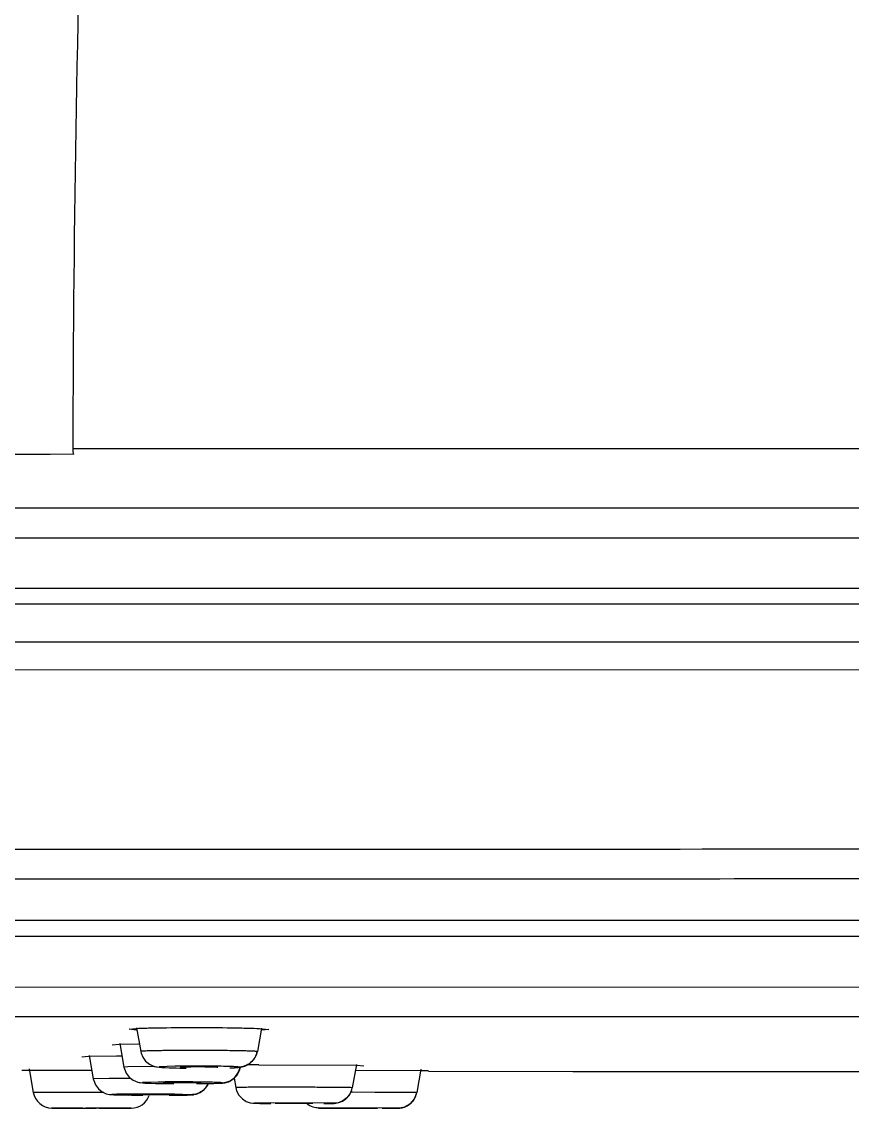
# Model space of a CAD drawing. Header units: inches. Extents: x 440 to 1212, y -520 to 27.
# Drawn here: x 625.49 to 647.45, y -99.62 to -70.91 of the extents above; entities that cross this region are included whole.
import ezdxf

# ---------------------------------------------------------------- set-up
doc = ezdxf.new("R2010")
doc.units = ezdxf.units.IN
doc.header["$LTSCALE"] = 1.21
doc.header["$MEASUREMENT"] = 0
doc.layers.get('0').update_dxf_attribs({"linetype": 'CONTINUOUS'})

msp = doc.modelspace()

# ---------------------------------------------------------------- linework, layer by layer
at = {"color": 7, "linetype": 'Continuous'}
for p, q in [((671.749, -82.194), (626.837, -82.194)), ((640.619, -83.759), (588.571, -83.766)), ((640.983, -83.759), (640.619, -83.759)), ((649.293, -83.759), (640.983, -83.759)), ((627.678, -84.555), (605.592, -84.559)), ((629.709, -84.554), (627.678, -84.555)), ((630.225, -84.554), (629.709, -84.554)), ((633.216, -84.554), (630.225, -84.554)), ((633.563, -84.554), (633.216, -84.554)), ((634.251, -84.554), (633.563, -84.554)), ((635.039, -84.553), (634.251, -84.554)), ((637.597, -84.553), (635.039, -84.553)), ((639.626, -84.553), (637.597, -84.553)), ((643.01, -84.553), (639.626, -84.553)), ((644.302, -84.553), (643.01, -84.553)), ((644.486, -84.553), (644.302, -84.553)), ((644.833, -84.553), (644.486, -84.553)), ((647.844, -84.553), (644.833, -84.553)), ((765.106, -85.882), (517.984, -85.882)), ((648.446, -86.302), (600.828, -86.302)), ((600.144, -87.291), (649.084, -87.298)), ((649.082, -88.047), (588.369, -88.025)), ((601.223, -94.652), (649.293, -94.652)), ((517.979, -95.074), (780.609, -95.074)), ((565.578, -96.408), (649.293, -96.418)), ((618.143, -97.195), (627.072, -97.196)), ((627.072, -97.196), (628.422, -97.196)), ((628.422, -97.196), (629.231, -97.196)), ((629.231, -97.196), (629.42, -97.196)), ((629.42, -97.196), (630.23, -97.196)), ((630.23, -97.196), (630.769, -97.196)), ((630.769, -97.196), (632.187, -97.196)), ((632.187, -97.196), (632.362, -97.196)), ((632.362, -97.196), (633.185, -97.196)), ((633.185, -97.196), (634.533, -97.196)), ((634.533, -97.196), (634.735, -97.196)), ((634.735, -97.196), (647.445, -97.196)), ((647.445, -97.196), (648.794, -97.196)), ((628.329, -97.534), (628.507, -97.513)), ((628.515, -97.555), (628.329, -97.534)), ((628.525, -97.499), (628.635, -98.121)), ((631.826, -97.505), (631.717, -98.124)), ((632.023, -97.539), (631.837, -97.56)), ((631.844, -97.518), (632.023, -97.539)), ((628.062, -97.929), (628.582, -97.917)), ((628.08, -97.911), (628.189, -98.533)), ((627.883, -97.946), (628.062, -97.929)), ((631.695, -98.206), (631.717, -98.124)), ((631.717, -98.124), (631.707, -98.121)), ((627.074, -98.258), (627.254, -98.246)), ((627.254, -98.246), (627.995, -98.236)), ((627.27, -98.224), (627.38, -98.846)), ((627.995, -98.236), (628.128, -98.236)), ((631.76, -98.473), (634.351, -98.487)), ((634.336, -98.461), (634.226, -99.08)), ((634.351, -98.487), (634.532, -98.496)), ((625.488, -98.612), (625.67, -98.613)), ((625.67, -98.613), (627.014, -98.618)), ((625.684, -98.578), (625.794, -99.201)), ((627.014, -98.618), (627.34, -98.619)), ((628.297, -98.525), (628.189, -98.533)), ((629.011, -98.515), (628.297, -98.525)), ((629.017, -98.522), (629.132, -98.536)), ((629.017, -98.522), (629.017, -98.522)), ((629.539, -98.511), (629.13, -98.53)), ((629.132, -98.536), (629.274, -98.547)), ((629.274, -98.547), (629.57, -98.556)), ((631.247, -98.626), (631.271, -98.538)), ((634.308, -98.611), (636.057, -98.62)), ((636.042, -98.589), (635.933, -99.207)), ((636.057, -98.62), (636.239, -98.623)), ((636.239, -98.645), (640.06, -98.654)), ((640.06, -98.654), (647.674, -98.653)), ((627.8, -98.836), (627.38, -98.846)), ((628.271, -98.834), (628.184, -98.834)), ((628.367, -98.833), (628.271, -98.834)), ((628.592, -98.939), (628.593, -98.939)), ((628.593, -98.939), (628.686, -98.948)), ((629.094, -98.929), (628.684, -98.943)), ((628.686, -98.948), (628.827, -98.957)), ((628.827, -98.957), (629.123, -98.964)), ((630.856, -98.946), (630.954, -98.92)), ((630.88, -98.941), (630.877, -98.942)), ((630.88, -98.941), (630.969, -98.914)), ((630.954, -98.92), (631.073, -98.856)), ((631.101, -98.828), (631.144, -99.074)), ((627.656, -99.206), (625.794, -99.202)), ((627.805, -99.255), (627.809, -99.256)), ((627.809, -99.256), (627.876, -99.261)), ((628.005, -99.251), (627.875, -99.257)), ((627.876, -99.26), (628.016, -99.267)), ((628.286, -99.247), (628.005, -99.251)), ((628.016, -99.267), (628.311, -99.273)), ((628.152, -99.271), (628.388, -99.274)), ((628.388, -99.274), (628.691, -99.277)), ((628.423, -99.26), (628.892, -99.254)), ((628.892, -99.254), (629.327, -99.259)), ((629.327, -99.259), (629.417, -99.262)), ((629.388, -99.278), (629.674, -99.275)), ((629.421, -99.263), (629.421, -99.263)), ((629.963, -99.263), (629.525, -99.25)), ((629.551, -99.276), (629.833, -99.272)), ((629.833, -99.272), (629.964, -99.266)), ((630.041, -99.261), (630.039, -99.261)), ((630.041, -99.261), (630.101, -99.248)), ((630.101, -99.248), (630.203, -99.208)), ((630.203, -99.208), (630.305, -99.137)), ((631.144, -99.074), (631.169, -99.162)), ((634.229, -99.2), (634.184, -99.2)), ((634.202, -99.169), (634.226, -99.08)), ((634.226, -99.08), (634.217, -99.078)), ((634.827, -99.201), (634.229, -99.2)), ((635.924, -99.207), (634.827, -99.201)), ((635.924, -99.207), (635.933, -99.207)), ((627.101, -99.617), (626.284, -99.614)), ((626.29, -99.615), (627.459, -99.618)), ((628.378, -99.621), (627.185, -99.617)), ((627.538, -99.618), (628.383, -99.622)), ((631.594, -99.485), (631.597, -99.485)), ((631.597, -99.485), (631.64, -99.487)), ((632.052, -99.479), (631.64, -99.485)), ((631.64, -99.487), (631.78, -99.492)), ((631.78, -99.492), (632.074, -99.496)), ((633.728, -99.491), (632.052, -99.479)), ((632.187, -99.488), (633.182, -99.49)), ((633.333, -99.615), (633.347, -99.615)), ((635.435, -99.619), (633.347, -99.614)), ((633.347, -99.615), (633.485, -99.617)), ((633.479, -99.498), (633.623, -99.496)), ((633.893, -99.616), (634.888, -99.618)), ((635.019, -99.622), (635.435, -99.62))]:
    msp.add_line(p, q, dxfattribs=at)
for points in [[(628.635, -98.121), (628.645, -98.163), (628.689, -98.273), (628.762, -98.375), (628.864, -98.459), (628.991, -98.516), (629.017, -98.522)], [(630.987, -98.554), (631.112, -98.549), (631.203, -98.544), (631.279, -98.536), (631.382, -98.512), (631.513, -98.446)], [(631.513, -98.446), (631.626, -98.335), (631.695, -98.206)], [(628.19, -98.533), (628.201, -98.582), (628.247, -98.693), (628.324, -98.796), (628.431, -98.879), (628.561, -98.932), (628.592, -98.939)], [(629.017, -98.522), (629.051, -98.529), (629.122, -98.539), (629.191, -98.544), (629.277, -98.548), (629.385, -98.552)], [(629.385, -98.552), (629.517, -98.555), (629.67, -98.558), (629.839, -98.56)], [(631.073, -98.856), (631.178, -98.752), (631.247, -98.626)], [(627.38, -98.846), (627.39, -98.89), (627.435, -99.002), (627.514, -99.108), (627.616, -99.188), (627.723, -99.236), (627.809, -99.256)], [(628.593, -98.939), (628.619, -98.944), (628.679, -98.95), (628.739, -98.954), (628.814, -98.957), (628.909, -98.96), (629.025, -98.963)], [(629.025, -98.963), (629.164, -98.965), (629.326, -98.967), (629.51, -98.969)], [(630.111, -98.969), (630.287, -98.968), (630.438, -98.966), (630.563, -98.963)], [(630.242, -99.185), (630.355, -99.084), (630.426, -98.966)], [(630.305, -99.137), (630.391, -99.036), (630.423, -98.966)], [(630.563, -98.963), (630.661, -98.961), (630.735, -98.958), (630.794, -98.954)], [(630.787, -98.954), (630.858, -98.946), (630.877, -98.942)], [(630.969, -98.914), (631.098, -98.836), (631.137, -98.793)], [(627.805, -99.255), (627.827, -99.258), (627.874, -99.262), (627.922, -99.264), (627.982, -99.267), (628.059, -99.269), (628.152, -99.271)], [(629.674, -99.275), (629.783, -99.274), (629.866, -99.272), (629.93, -99.27), (629.979, -99.267), (630.03, -99.262)], [(629.998, -99.265), (630.026, -99.263), (630.039, -99.261)], [(630.03, -99.262), (630.122, -99.242), (630.242, -99.185)], [(631.168, -99.161), (631.231, -99.279), (631.321, -99.375), (631.424, -99.439), (631.525, -99.474), (631.597, -99.485)], [(634.06, -99.372), (634.141, -99.283), (634.202, -99.169)], [(635.451, -99.62), (635.482, -99.618), (635.542, -99.609), (635.609, -99.591), (635.678, -99.56), (635.744, -99.517), (635.805, -99.462), (635.858, -99.395), (635.899, -99.319), (635.927, -99.234), (635.933, -99.207)], [(631.594, -99.485), (631.61, -99.486), (631.645, -99.488), (631.684, -99.49), (631.733, -99.491), (631.795, -99.492), (631.96, -99.495)], [(633.623, -99.496), (633.677, -99.495), (633.717, -99.494), (633.749, -99.493), (633.79, -99.489), (633.873, -99.473), (633.968, -99.434), (634.06, -99.372)]]:
    msp.add_lwpolyline(points, dxfattribs=at)
for centre, radius, start, end in [((1228.079, -83.691), 601.243, 178.141951, 179.857335), ((649.218, -5784.399), 5702.104, 90.224881, 90.608607), ((627.336, -82.194), 0.499, 180, 197.0941), ((632.03, -192.908), 94.436, 90.16346, 90.35845), ((630.769, -98.448), 0.5, 296.7775, 349.9482), ((628.452, -176.196), 77.363, 90.19909, 90.48311), ((630.773, -98.456), 0.492, 269.9965, 296.7955), ((626.286, -99.116), 0.499, 189.8908, 269.7547), ((628.741, -162.36), 63.115, 89.65595, 90.41288), ((628.385, -99.121), 0.499, 269.8082, 341.2419), ((628.842, -150.222), 50.977, 89.2327, 89.6874), ((634.437, 13.014), 112.635, 269.51603, 269.87061)]:
    msp.add_arc(centre, radius, start, end, dxfattribs=at)
for points, knots in [([(599.714, -92.768), (603.841, -92.773), (620.367, -92.783), (636.894, -92.769), (649.293, -92.769)], [0, 0, 0, 0, 0.249711, 1, 1, 1, 1]), ([(649.293, -93.562), (645.217, -93.562), (628.917, -93.567), (612.617, -93.576), (600.392, -93.562)], [0, 0, 0, 0, 0.250061, 1, 1, 1, 1]), ([(628.507, -97.513), (628.603, -97.507), (628.83, -97.5), (629.386, -97.489), (630.176, -97.485), (630.966, -97.491), (631.522, -97.504), (631.749, -97.512), (631.844, -97.518)], [0, 0, 0, 0, 0.085782, 0.204243, 0.499996, 0.795747, 0.914211, 1, 1, 1, 1]), ([(631.707, -98.121), (631.699, -98.12), (631.679, -98.118), (631.621, -98.114), (631.517, -98.11), (631.357, -98.106), (631.155, -98.102), (630.918, -98.099), (630.654, -98.096), (630.374, -98.095), (630.086, -98.094), (629.802, -98.095), (629.53, -98.096), (629.317, -98.098), (629.161, -98.1), (629.056, -98.102), (628.962, -98.104), (628.878, -98.106), (628.806, -98.108), (628.747, -98.11), (628.7, -98.112), (628.669, -98.115), (628.651, -98.116), (628.642, -98.118), (628.638, -98.119), (628.635, -98.12), (628.635, -98.121)], [0, 0, 0, 0, 0.007715, 0.019822, 0.056693, 0.109362, 0.175868, 0.253934, 0.340709, 0.433131, 0.527873, 0.621551, 0.710835, 0.792495, 0.829565, 0.863668, 0.894477, 0.921743, 0.945239, 0.964738, 0.980037, 0.991035, 0.994901, 0.997668, 0.999342, 1, 1, 1, 1]), ([(631.707, -98.121), (631.697, -98.176), (631.657, -98.287), (631.544, -98.424), (631.39, -98.513), (631.274, -98.533), (631.218, -98.533)], [0, 0, 0, 0, 0.242871, 0.500966, 0.758479, 1, 1, 1, 1]), ([(629.13, -98.53), (629.129, -98.53), (629.128, -98.531), (629.126, -98.532), (629.125, -98.533), (629.126, -98.534), (629.126, -98.534)], [0, 0, 0, 0, 0.416881, 0.67492, 0.814517, 1, 1, 1, 1]), ([(629.126, -98.534), (629.127, -98.534), (629.129, -98.535), (629.131, -98.535), (629.132, -98.536)], [0, 0, 0, 0, 0.176555, 1, 1, 1, 1]), ([(631.218, -98.533), (631.21, -98.531), (631.187, -98.528), (631.12, -98.523), (630.997, -98.518), (630.809, -98.513), (630.577, -98.509), (630.318, -98.507), (629.968, -98.506), (629.708, -98.508), (629.539, -98.511)], [0, 0, 0, 0, 0.015939, 0.041041, 0.1201, 0.234943, 0.376398, 0.534521, 0.698758, 1, 1, 1, 1]), ([(629.677, -98.534), (629.677, -98.533), (629.682, -98.532), (629.687, -98.531), (629.699, -98.53), (629.714, -98.529), (629.733, -98.528), (629.766, -98.527), (629.816, -98.525), (629.886, -98.524), (629.965, -98.522), (630.052, -98.522), (630.174, -98.521), (630.322, -98.522), (630.46, -98.524), (630.555, -98.527), (630.607, -98.529), (630.645, -98.531), (630.664, -98.532), (630.671, -98.534)], [0, 0, 0, 0, 0.002565, 0.009349, 0.020408, 0.035664, 0.055021, 0.078369, 0.136105, 0.206653, 0.287669, 0.376289, 0.469312, 0.655587, 0.820349, 0.887375, 0.940773, 0.97875, 1, 1, 1, 1]), ([(629.682, -98.536), (629.681, -98.536), (629.679, -98.535), (629.677, -98.534), (629.677, -98.534)], [0, 0, 0, 0, 0.705889, 1, 1, 1, 1]), ([(630.671, -98.534), (630.672, -98.534), (630.673, -98.534), (630.675, -98.535), (630.675, -98.536)], [0, 0, 0, 0, 0.705979, 1, 1, 1, 1]), ([(631.22, -98.539), (631.222, -98.538), (631.229, -98.535), (631.221, -98.533), (631.218, -98.533)], [0, 0, 0, 0, 0.438135, 1, 1, 1, 1]), ([(628.684, -98.943), (628.683, -98.943), (628.682, -98.944), (628.68, -98.944), (628.679, -98.946), (628.68, -98.946), (628.68, -98.946)], [0, 0, 0, 0, 0.440463, 0.707256, 0.830963, 1, 1, 1, 1]), ([(628.68, -98.946), (628.681, -98.946), (628.682, -98.947), (628.684, -98.948), (628.686, -98.948)], [0, 0, 0, 0, 0.171681, 1, 1, 1, 1]), ([(630.772, -98.948), (630.764, -98.946), (630.741, -98.944), (630.674, -98.94), (630.552, -98.936), (630.365, -98.932), (630.133, -98.928), (629.873, -98.926), (629.524, -98.925), (629.263, -98.927), (629.094, -98.929)], [0, 0, 0, 0, 0.015756, 0.040712, 0.11956, 0.234285, 0.375715, 0.533903, 0.698285, 1, 1, 1, 1]), ([(629.232, -98.947), (629.232, -98.946), (629.236, -98.946), (629.242, -98.945), (629.253, -98.944), (629.268, -98.943), (629.287, -98.942), (629.321, -98.941), (629.371, -98.94), (629.441, -98.939), (629.521, -98.938), (629.608, -98.938), (629.73, -98.938), (629.878, -98.938), (630.016, -98.94), (630.111, -98.942), (630.163, -98.944), (630.2, -98.946), (630.219, -98.947), (630.226, -98.948)], [0, 0, 0, 0, 0.002457, 0.009224, 0.0203, 0.035595, 0.05501, 0.078432, 0.136356, 0.207124, 0.288374, 0.377222, 0.470448, 0.656974, 0.821682, 0.888537, 0.941657, 0.979247, 1, 1, 1, 1]), ([(629.236, -98.948), (629.235, -98.948), (629.234, -98.948), (629.232, -98.947), (629.232, -98.947)], [0, 0, 0, 0, 0.718032, 1, 1, 1, 1]), ([(630.415, -98.972), (630.392, -99.023), (630.327, -99.118), (630.235, -99.186), (630.185, -99.211)], [0, 0, 0, 0, 0.500919, 1, 1, 1, 1]), ([(630.226, -98.948), (630.227, -98.948), (630.228, -98.948), (630.23, -98.949), (630.23, -98.949)], [0, 0, 0, 0, 0.718055, 1, 1, 1, 1]), ([(630.774, -98.952), (630.776, -98.952), (630.783, -98.95), (630.775, -98.948), (630.772, -98.948)], [0, 0, 0, 0, 0.446912, 1, 1, 1, 1]), ([(634.217, -99.078), (634.198, -99.077), (634.141, -99.076), (634.03, -99.074), (633.871, -99.072), (633.581, -99.07), (633.25, -99.068), (632.89, -99.067), (632.601, -99.066), (632.316, -99.066), (632.045, -99.066), (631.831, -99.067), (631.674, -99.067), (631.569, -99.068), (631.474, -99.068), (631.39, -99.069), (631.317, -99.069), (631.257, -99.07), (631.215, -99.071), (631.188, -99.071), (631.173, -99.072), (631.161, -99.072), (631.152, -99.073), (631.148, -99.074), (631.144, -99.073), (631.144, -99.074)], [0, 0, 0, 0, 0.019234, 0.055629, 0.107928, 0.174172, 0.338796, 0.431253, 0.526112, 0.619979, 0.709505, 0.791444, 0.828663, 0.862915, 0.893873, 0.921285, 0.94492, 0.964548, 0.979963, 0.986056, 0.99106, 0.994964, 0.997759, 0.999437, 1, 1, 1, 1]), ([(627.875, -99.257), (627.874, -99.257), (627.872, -99.258), (627.871, -99.258), (627.869, -99.259), (627.87, -99.259), (627.871, -99.259)], [0, 0, 0, 0, 0.463644, 0.740691, 0.84945, 1, 1, 1, 1]), ([(627.871, -99.259), (627.871, -99.259), (627.873, -99.26), (627.875, -99.26), (627.876, -99.26)], [0, 0, 0, 0, 0.166924, 1, 1, 1, 1]), ([(628.426, -99.261), (628.425, -99.261), (628.424, -99.261), (628.423, -99.261), (628.423, -99.26)], [0, 0, 0, 0, 0.730095, 1, 1, 1, 1]), ([(629.417, -99.262), (629.417, -99.262), (629.419, -99.263), (629.42, -99.263), (629.421, -99.263)], [0, 0, 0, 0, 0.377836, 1, 1, 1, 1]), ([(630.185, -99.211), (630.168, -99.219), (630.098, -99.249), (630.02, -99.263), (629.963, -99.263)], [0, 0, 0, 0, 0.251674, 1, 1, 1, 1]), ([(629.969, -99.264), (629.968, -99.264), (629.967, -99.263), (629.965, -99.263), (629.963, -99.263)], [0, 0, 0, 0, 0.166866, 1, 1, 1, 1]), ([(629.964, -99.266), (629.965, -99.266), (629.967, -99.266), (629.969, -99.266), (629.97, -99.265), (629.969, -99.264), (629.969, -99.264)], [0, 0, 0, 0, 0.463751, 0.740831, 0.849763, 1, 1, 1, 1]), ([(634.217, -99.078), (634.207, -99.135), (634.167, -99.246), (634.054, -99.382), (633.901, -99.47), (633.785, -99.491), (633.728, -99.491)], [0, 0, 0, 0, 0.250415, 0.500896, 0.750867, 1, 1, 1, 1]), ([(635.924, -99.207), (635.914, -99.264), (635.874, -99.375), (635.761, -99.51), (635.608, -99.598), (635.492, -99.619), (635.435, -99.618)], [0, 0, 0, 0, 0.250424, 0.500865, 0.750808, 1, 1, 1, 1]), ([(631.64, -99.485), (631.639, -99.485), (631.637, -99.485), (631.635, -99.485), (631.634, -99.486), (631.635, -99.486), (631.635, -99.486)], [0, 0, 0, 0, 0.483078, 0.770429, 0.868584, 1, 1, 1, 1]), ([(631.635, -99.486), (631.635, -99.487), (631.637, -99.487), (631.639, -99.487), (631.64, -99.487)], [0, 0, 0, 0, 0.162635, 1, 1, 1, 1]), ([(632.19, -99.488), (632.189, -99.488), (632.189, -99.488), (632.187, -99.488), (632.187, -99.488)], [0, 0, 0, 0, 0.740532, 1, 1, 1, 1]), ([(633.333, -99.615), (633.286, -99.614), (633.174, -99.596), (633.073, -99.541), (633.024, -99.5)], [0, 0, 0, 0, 0.422088, 1, 1, 1, 1]), ([(633.182, -99.49), (633.182, -99.49), (633.183, -99.49), (633.184, -99.49), (633.185, -99.49)], [0, 0, 0, 0, 0.381009, 1, 1, 1, 1]), ([(633.347, -99.615), (633.346, -99.615), (633.344, -99.614), (633.342, -99.615), (633.341, -99.614), (633.341, -99.614), (633.341, -99.614)], [0, 0, 0, 0, 0.500996, 0.879648, 0.905357, 1, 1, 1, 1]), ([(633.341, -99.614), (633.342, -99.614), (633.343, -99.614), (633.345, -99.614), (633.347, -99.614)], [0, 0, 0, 0, 0.156626, 1, 1, 1, 1]), ([(633.728, -99.493), (633.73, -99.493), (633.738, -99.492), (633.73, -99.491), (633.728, -99.491)], [0, 0, 0, 0, 0.472018, 1, 1, 1, 1]), ([(633.896, -99.616), (633.896, -99.616), (633.895, -99.615), (633.893, -99.616), (633.893, -99.616)], [0, 0, 0, 0, 0.748184, 1, 1, 1, 1]), ([(634.888, -99.618), (634.889, -99.618), (634.89, -99.618), (634.891, -99.618), (634.891, -99.618)], [0, 0, 0, 0, 0.383188, 1, 1, 1, 1]), ([(635.435, -99.62), (635.437, -99.62), (635.444, -99.62), (635.436, -99.619), (635.435, -99.619)], [0, 0, 0, 0, 0.488259, 1, 1, 1, 1])]:
    msp.add_open_spline(points, degree=3, knots=knots, dxfattribs=at)

doc.saveas('drawing.dxf')
